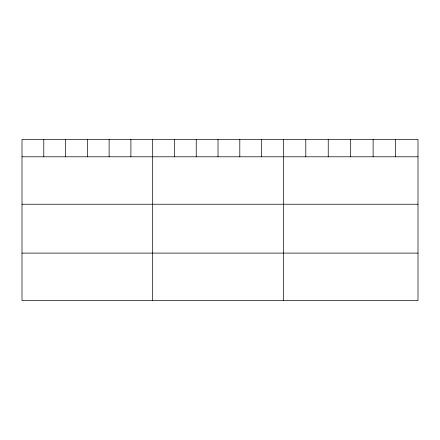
<?xml version="1.0" encoding="UTF-8"?>
<svg xmlns="http://www.w3.org/2000/svg" width="440" height="440" viewBox="0 0 440 440"><rect width="100%" height="100%" fill="white"/><g stroke="black" fill="none" stroke-linecap="round" stroke-linejoin="round"><path stroke-width="0.66" d="M418 156.794L418 300.536L22 300.536L22 139.464L418 139.464L418 156.794L22 156.794M22 204.232L418 204.232M22 253.105L418 253.105M395.56 139.464L395.56 156.794M373.12 139.464L373.12 156.794M350.68 139.464L350.68 156.794M328.24 139.464L328.24 156.794M305.8 139.464L305.8 156.794M283.36 139.464L283.36 300.536M261.58 139.464L261.58 156.794M239.8 139.464L239.8 156.794M218.02 139.464L218.02 156.794M196.24 139.464L196.24 156.794M174.46 139.464L174.46 156.794M152.68 139.464L152.68 300.536M130.9 139.464L130.9 156.794M109.12 139.464L109.12 156.794M87.34 139.464L87.34 156.794M65.56 139.464L65.56 156.794M43.78 139.464L43.78 156.794"/></g></svg>
